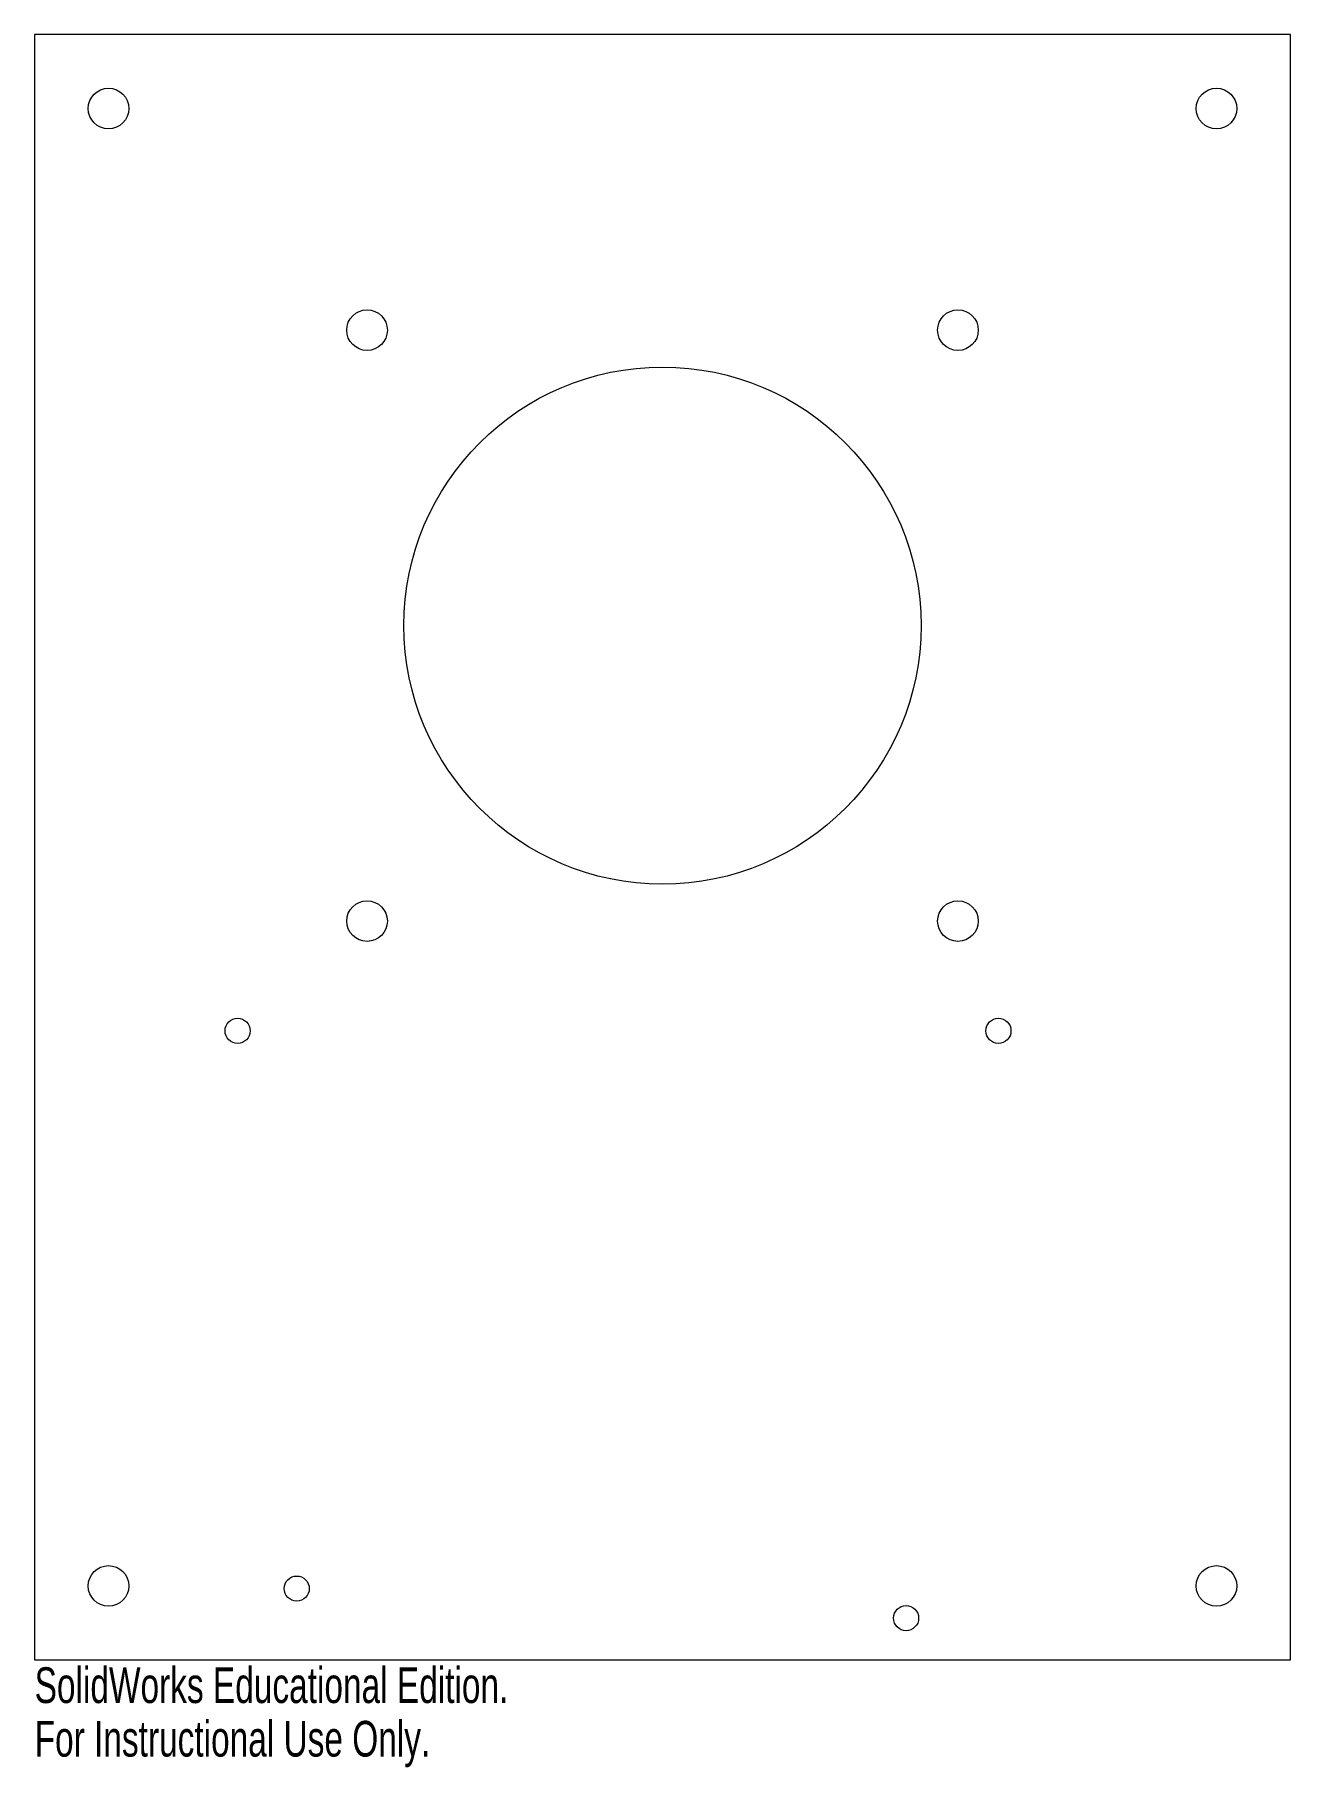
# Model space of a CAD drawing. Header units: millimetres. Extents: x -85 to 85, y -155 to 80.
import ezdxf

# ---------------------------------------------------------------- set-up
doc = ezdxf.new("R2010")
doc.units = ezdxf.units.MM
doc.styles.add('SLDTEXTSTYLE0', font='TXT', dxfattribs={"width": 0.7})

msp = doc.modelspace()

# ---------------------------------------------------------------- linework, layer by layer
at = {"color": 7, "linetype": 'Continuous', "lineweight": 15}
for p, q in [((-85, 80), (-85, -140)), ((85, 80), (-85, 80)), ((85, -140), (85, 80)), ((-85, -140), (85, -140))]:
    msp.add_line(p, q, dxfattribs=at)
for centre, radius in [((-75, 70), 2.75), ((75, 70), 2.75), ((-40, 40), 2.75), ((40, 40), 2.75), ((0, 0), 35), ((-40, -40), 2.75), ((40, -40), 2.75), ((-57.52, -54.86), 1.7), ((45.48, -54.86), 1.7), ((-75, -130), 2.75), ((-49.52, -130.36), 1.7), ((75, -130), 2.75), ((32.98, -134.36), 1.7)]:
    msp.add_circle(centre, radius, dxfattribs=at)

# ---------------------------------------------------------------- texts
at = {"color": 7, "linetype": 'Continuous', "char_height": 4.8336, "attachment_point": 1, "style": 'SLDTEXTSTYLE0'}
for s, insert in [('SolidWorks Educational Edition.', (-85, -141.02)), ('For Instructional Use Only.', (-85, -148.27))]:
    msp.add_mtext(s, dxfattribs=dict(at, insert=insert))

doc.saveas('drawing.dxf')
